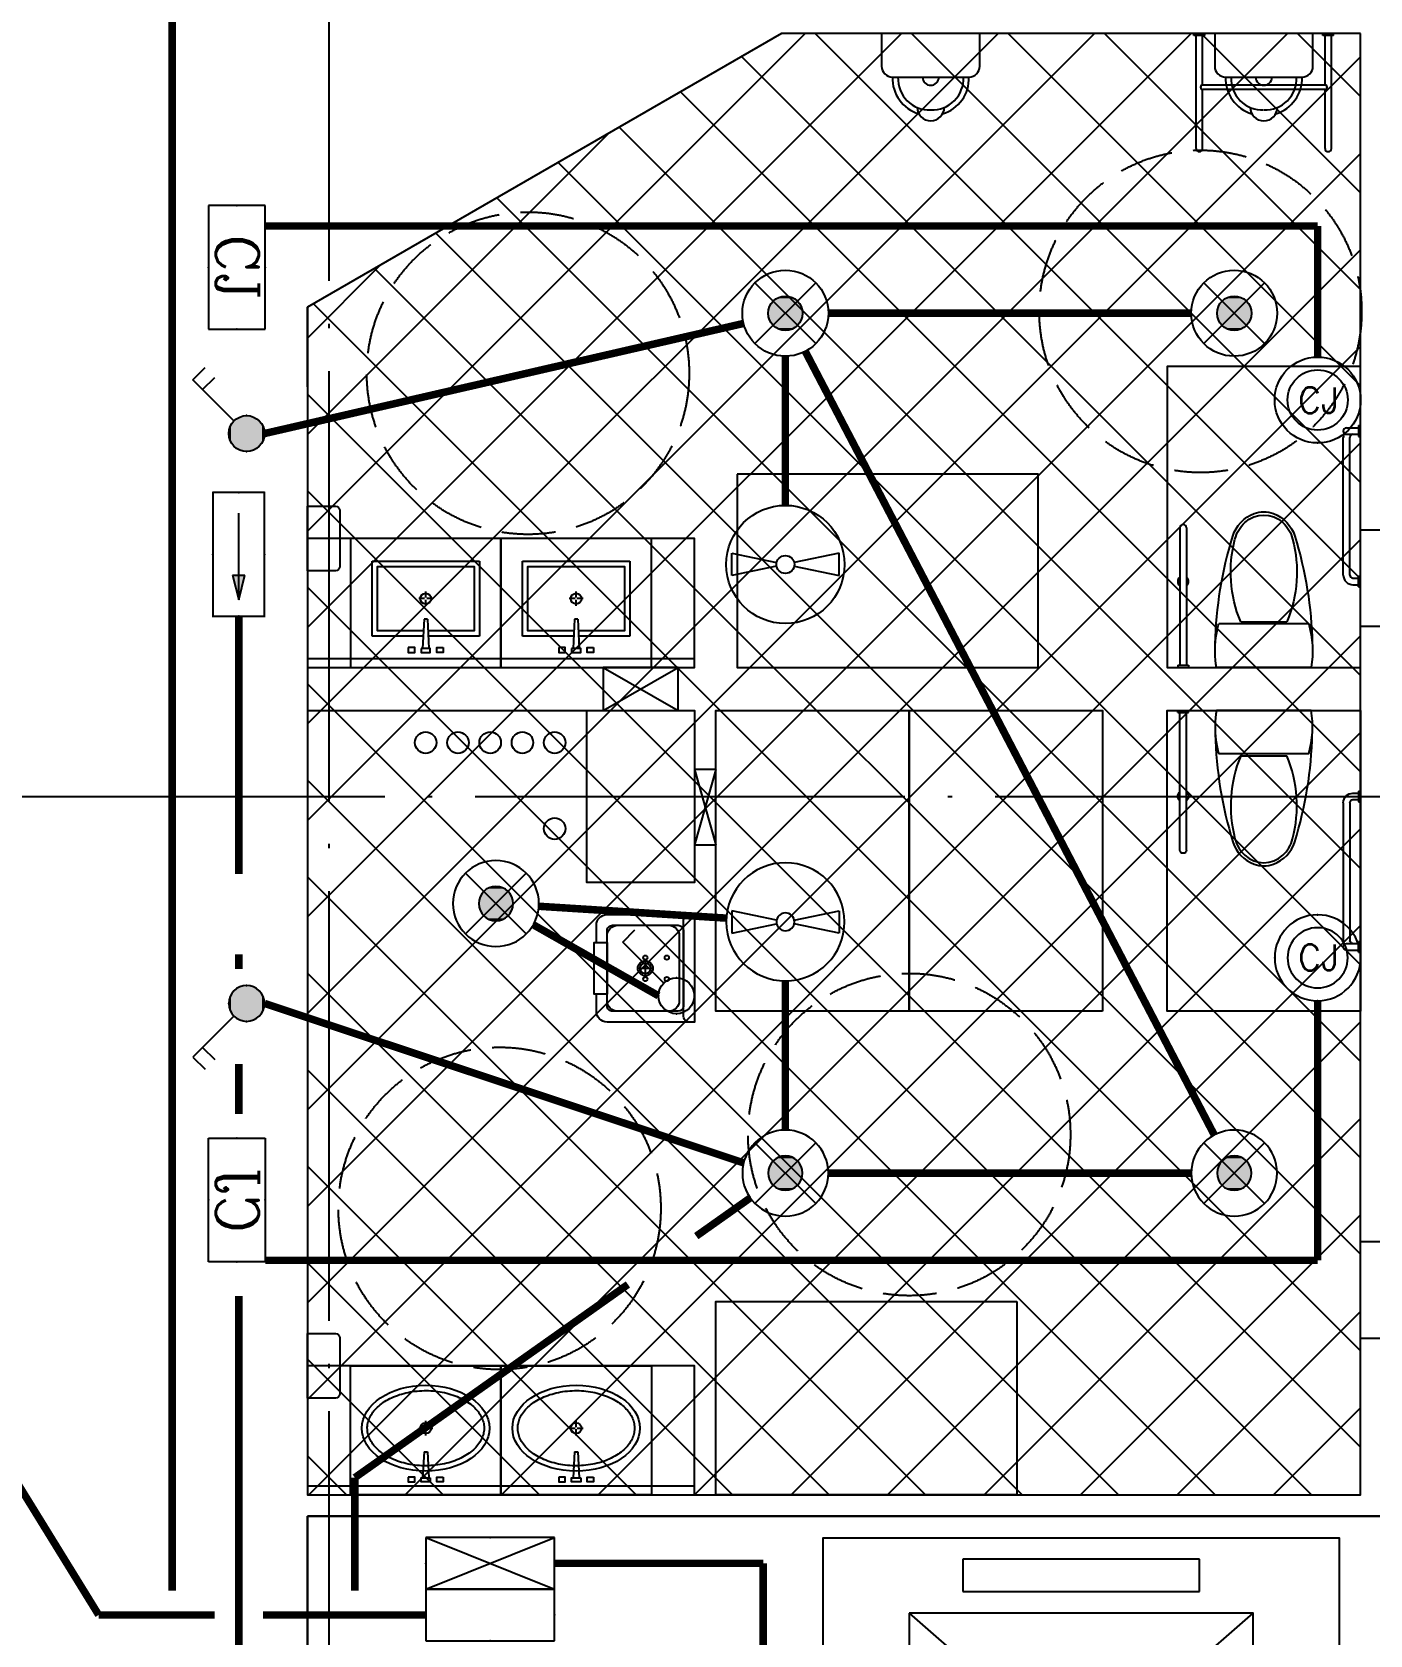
# Model space of a CAD drawing. Extents: x -288892 to 86489, y -207485 to 163917.
# Drawn here: x 47118 to 53344, y 72898 to 80357 of the extents above; entities that cross this region are included whole.
import ezdxf
from ezdxf.enums import TextEntityAlignment as Align

# ---------------------------------------------------------------- set-up
doc = ezdxf.new("R2010")
doc.units = 0
doc.header["$LTSCALE"] = 1000
doc.header["$MEASUREMENT"] = 0
for name, pattern in [('DASH', [0.35, 0.25, -0.1]), ('X-104 13#平面$0$DASH', [0.35, 0.25, -0.1]), ('X-104 13#平面$0$DOTE', [2.4200000000000004, 2, -0.2, 0.02, -0.2])]:
    doc.linetypes.add(name, pattern=pattern)
doc.layers.get('0').update_dxf_attribs({"linetype": 'CONTINUOUS'})
for name, color, linetype in [('EQUIP-动力', 3, 'CONTINUOUS'), ('EQUIP-照明', 3, 'CONTINUOUS'), ('EQUIP-箱柜', 3, 'CONTINUOUS'), ('TEL_TEXT', 3, 'CONTINUOUS'), ('WIRE-应急', 2, 'DASH'), ('WIRE-照明', 1, 'CONTINUOUS'), ('X-104 13#平面$0$A-E_电梯', 171, 'CONTINUOUS'), ('X-104 13#平面$0$A-I_卫-洁具', 241, 'CONTINUOUS'), ('X-104 13#平面$0$A-TECH_暖通', 6, 'CONTINUOUS'), ('X-104 13#平面$0$A_AXIS-轴线', 36, 'X-104 13#平面$0$DOTE'), ('X-104 13#平面$0$s-colu', 40, 'CONTINUOUS'), ('X-104 13#平面$0$VPIPE-中水', 122, 'X-104 13#平面$0$TG_Z'), ('X-104 13#平面$0$VPIPE-喷淋', 6, 'X-104 13#平面$0$TG_ZP'), ('X-104 13#平面$0$VPIPE-废水', 31, 'X-104 13#平面$0$TG_F'), ('X-104 13#平面$0$VPIPE-污水', 2, 'X-104 13#平面$0$TG_W'), ('X-104 13#平面$0$VPIPE-给水', 3, 'X-104 13#平面$0$TG_J'), ('X-104 13#平面$0$VPIPE-通气', 3, 'CONTINUOUS')]:
    doc.layers.add(name, color=color, linetype=linetype)
doc.layers.add('X-104 13#平面$0$000套内', color=226, linetype='CONTINUOUS', lineweight=30, plot=False)
doc.layers.add('X-104 13#平面$0$04-不打印_辅助线', color=165, linetype='CONTINUOUS', plot=False)
doc.styles.add('_TCH_LABEL', font='COMPLEX', dxfattribs={"bigfont": 'GBCBIG'})
doc.styles.add('_TEL_DIM', font='SIMPLEX', dxfattribs={"width": 0.8, "height": 3.5, "bigfont": 'HZTXT'})
doc.styles.add('COMPLEX', font='COMPLEX')
doc.styles.get("Standard").update_dxf_attribs({"font": 'gbenor.shx', "bigfont": 'gbcbig.shx'})
doc.styles.add('X-104 13#平面$0$TG_LINETYPE', font='STXIHEI.TTF', dxfattribs={"width": 0.8, "height": 3})
doc.linetypes.add('X-104 13#平面$0$TG_F', pattern='A,2,-0.3,["F",X-104 13#平面$0$TG_LINETYPE,S=0.1,R=0,X=-0.23,Y=-0.15],0', length=2.3)
doc.linetypes.add('X-104 13#平面$0$TG_J', pattern='A,2,-0.3,["J",X-104 13#平面$0$TG_LINETYPE,S=0.1,R=0,X=-0.23,Y=-0.15],0', length=2.3)
doc.linetypes.add('X-104 13#平面$0$TG_W', pattern='A,2,-0.3,["W",X-104 13#平面$0$TG_LINETYPE,S=0.1,R=0,X=-0.28,Y=-0.15],0', length=2.3)
doc.linetypes.add('X-104 13#平面$0$TG_Z', pattern='A,2,-0.3,["Z",X-104 13#平面$0$TG_LINETYPE,S=0.1,R=0,X=-0.23,Y=-0.15],0', length=2.3)
doc.linetypes.add('X-104 13#平面$0$TG_ZP', pattern='A,5,-0.6,["ZP",X-104 13#平面$0$TG_LINETYPE,S=0.1,R=0,X=-0.52,Y=-0.15],0', length=5.6)

# ---------------------------------------------------------------- blocks, each defined once
blk = doc.blocks.new('X-104 13#平面$0$jhat')
for p, q in [((-395, -250.0000000000582), (-395, 249.9999999999418)), ((-395, 249.9999999999418), (-44.99999999994179, 249.9999999999418)), ((-44.99999999994179, 249.9999999999418), (-44.99999999994179, 11.73657725605881)), ((-219.9999999999418, 32.25599999987753), (-219.9999999999418, 5.03999999986263)), ((-124.8214514199644, 8.000000000058208), (11.68149024352897, 14.3899337601033)), ((-124.8214514199644, 7.999999999941792), (-124.8214514199644, -8.000000000058208)), ((11.68149024352897, 14.3899337601033), (11.68149024352897, -14.3899337601033)), ((-225.0399999999208, -1.164153218269348e-10), (-253.7679999999236, -1.164153218269348e-10)), ((-219.9999999999418, -5.040000000095461), (-219.9999999999418, -32.76000000012573)), ((-186.7359999999171, -1.164153218269348e-10), (-214.9599999999045, -1.164153218269348e-10)), ((-124.8214514199644, -8.000000000058208), (11.68149024352897, -14.3899337601033)), ((-44.99999999994179, -12.38077738613356), (-44.99999999994179, -250.0000000000582)), ((-44.99999999994179, -250.0000000000582), (-395, -250.0000000000582))]:
    blk.add_line(p, q)
at = {"color": 8}
blk.add_lwpolyline([(-69.99999999994179, -11.06304409715813), (-69.99999999994179, -225.0000000000582), (-370, -225.0000000000582), (-370, 224.9999999999418), (-69.99999999994179, 224.9999999999418), (-69.99999999994179, 10.56628493819153)], dxfattribs=at)
for points in [[(7.191454842337407, 81.35012003820157), (30, 81.35012003820157), (30, 51.35012003820157), (7.191454842337407, 51.35012003820157)], [(11.68149024352897, -21.35012003820157), (30, -21.35012003820157), (30, 21.35012003820157), (11.68149024352897, 21.35012003820157)], [(7.191454842337407, -81.35012003820157), (30, -81.35012003820157), (30, -51.35012003820157), (7.191454842337407, -51.35012003820157)]]:
    blk.add_lwpolyline(points, close=True)
at = {"ltscale": 1000, "const_width": 0.8399999999999999}
blk.add_lwpolyline([(-219.5799999999581, 0.1399999998975545, 0.9999999999999999), (-220.4199999999255, 0.1399999998975545, 0.9999999999999999)], format="xyb", close=True, dxfattribs=at)
blk.add_circle((-219.9999999999418, -1.164153218269348e-10), 25.2)
at = {"layer": 'X-104 13#平面$0$04-不打印_辅助线'}
blk.add_lwpolyline([(100.0000000001164, -350), (100.0000000000582, 350), (-499.9999999999418, 350), (-499.9999999998836, -350)], close=True, dxfattribs=at)
blk = doc.blocks.new('X-104 13#平面$0$2400x2100')
for p, q in [((650.0000000000728, 1849.999999999975), (650.0000000000728, 1700.000000000004)), ((1750.000000000007, 1849.999999999975), (650.0000000000728, 1849.999999999975)), ((1750.000000000007, 1700.000000000004), (1750.000000000007, 1849.999999999975)), ((650.0000000000728, 1700.000000000004), (1750.000000000007, 1700.000000000004)), ((400.0000000000364, 200.0000000000036), (2000.000000000036, 1600.000000000004)), ((400.0000000000364, 1600.000000000004), (2000.000000000036, 200.0000000000036))]:
    blk.add_line(p, q)
at = {"color": 0}
for p, q in [((600.0000000000364, 57.61848104284218), (600.0000000000364, 34.00902772785957)), ((1160.000000000618, 57.61848104284036), (600.0000000000364, 57.61848104284218)), ((1160.000000000618, 34.00902772785776), (600.0000000000364, 34.00902772785957)), ((1160.000000000618, 57.61848104284036), (1160.000000000618, 34.00902772785776)), ((1800.000000000036, 57.61848104284218), (1239.999999999454, 57.61848104284036)), ((1239.999999999454, 57.61848104284036), (1239.999999999454, 34.00902772785776)), ((1800.000000000036, 34.00902772785957), (1239.999999999454, 34.00902772785776)), ((1800.000000000036, 57.61848104284218), (1800.000000000036, 34.00902772785957))]:
    blk.add_line(p, q, dxfattribs=at)
blk.add_lwpolyline([(400.0000000000364, 1600.000000000004), (400.0000000000364, 200.0000000000036), (2000.000000000036, 200.0000000000036), (2000.000000000036, 1600.000000000004), (400.0000000000364, 1600.000000000004)], close=True)
at = {"layer": 'X-104 13#平面$0$04-不打印_辅助线'}
blk.add_lwpolyline([(3.637978807091713e-11, 7.275957614183426e-12), (3.637978807091713e-11, 1950.000000000007), (2400.000000000036, 1950.000000000007), (2400.000000000036, 7.275957614183426e-12), (3.637978807091713e-11, 0)], close=True, dxfattribs=at)
blk = doc.blocks.new('X-104 13#平面$0$轴网')
at = {"layer": 'X-104 13#平面$0$A_AXIS-轴线', "linetype": 'X-104 13#平面$0$DOTE'}
blk.add_line((48500, -7400.98603368341), (48500, 24620.25062679139), dxfattribs=at)
blk = doc.blocks.new('X-104 13#平面$0$meae')
for p, q in [((-215.039999999979, 0), (-243.7679999999818, 0)), ((-210, 5.039999999979045), (-210, 32.76000000000931)), ((-176.7359999999753, 0), (-204.9599999999627, 0)), ((-99.54815868195146, 8), (21.68149024352897, 14.3899337600451)), ((-99.54815868195146, -7.999999999941792), (-99.54815868195146, 8)), ((21.68149024352897, -14.3899337601033), (21.68149024352897, 14.3899337600451)), ((-210, -32.25599999999395), (-210, -5.039999999979045)), ((-99.54815868195146, -8.000000000058208), (21.68149024352897, -14.3899337601033))]:
    blk.add_line(p, q)
for points in [[(17.19145484233741, 81.35012003820157), (40, 81.35012003820157), (39.99999999994179, 51.35012003820157), (17.1914548422792, 51.35012003820157)], [(21.68149024352897, 21.35012003820157), (40, 21.35012003820157), (40, -21.35012003820157), (21.68149024352897, -21.35012003820157)], [(17.19145484233741, -81.35012003820157), (40, -81.35012003820157), (39.99999999994179, -51.35012003820157), (17.1914548422792, -51.35012003820157)]]:
    blk.add_lwpolyline(points, close=True)
at = {"const_width": 0.8399999999999999}
blk.add_lwpolyline([(-209.5800000000163, -0.1400000000139698, -0.9999999999999999), (-210.4199999999837, -0.1400000000139698, -0.9999999999999999)], format="xyb", close=True, dxfattribs=at)
blk.add_circle((-210, 0), 25.2)
blk.add_ellipse((-210, 0), major_axis=(0, -296.8388870928175), ratio=0.6737661697857759)
at = {"color": 8}
blk.add_open_spline([(-210, -271.838887092832), (-201.6286662275088, -271.838887092832), (-193.2556980797672, -270.8834744876949), (-176.5567826171755, -267.0318226981908), (-168.2292954665609, -264.1331208487391), (-151.7464247078751, -256.3412992825033), (-143.592075161112, -251.4461166422116), (-127.6688291439204, -239.6628589069005), (-119.9016611408442, -232.7743547918508), (-105.0053654383519, -217.100718463771), (-97.87740360945463, -208.3160983382841), (-84.50442564953119, -189.0367220979533), (-78.25994529254967, -178.5426552897552), (-66.86596525227651, -156.1005802754662), (-61.71665413689334, -144.1531549534993), (-52.68240508378949, -119.1104159536771), (-48.79751711455174, -106.0155586157343), (-42.41598126577446, -79.01830609660828), (-39.91934085072717, -65.11628590768669), (-36.39207964838715, -36.86706837144447), (-35.3614577781409, -22.5202054088586), (-34.79793056182098, 6.244822261855006), (-35.26502483320655, 20.66266644134885), (-37.68259151588427, 49.19399507466005), (-39.63306519814068, 63.30715293157846), (-44.95700291811954, 90.86129060061648), (-48.33046480413759, 104.3019146881416), (-56.39392556494568, 130.1611448710319), (-61.0838973345235, 142.5793309712317), (-71.62818411248736, 166.0733063118532), (-77.48238030000357, 177.1485642623738), (-90.15903716551838, 197.6798496269621), (-96.98112566315103, 207.1352148510632), (-111.3602107425686, 224.2113378457143), (-118.9163064261083, 231.8314545630128), (-134.510733252624, 245.1036245926516), (-142.547481424408, 250.7556368449004), (-158.868371842138, 260.0530890176306), (-167.1509793659789, 263.6999722997425), (-183.7976203592261, 269.0257272459567), (-192.162095878215, 270.7072330619558), (-208.8995512870024, 272.153067119536), (-217.2755150526064, 271.9185741905239), (-234.0031495776493, 269.526916392555), (-242.3573442720808, 267.3679324407713), (-258.9526960913208, 261.0731867576833), (-267.1936322519905, 256.9349128940958), (-283.3781850557425, 246.65468100406), (-291.3201072766096, 240.5117016318836), (-306.6623222918133, 226.2813428560039), (-314.0611830068519, 218.1942343084957), (-328.0653621423407, 200.2301868745126), (-334.6699371464783, 190.353927289194), (-346.859358667396, 169.044026111078), (-352.4439172392595, 157.6110181525), (-362.4072642970132, 133.476927122334), (-366.7859668953461, 120.7763437553076), (-374.1964356524404, 94.43610308453208), (-377.2281845823745, 80.79684587812517), (-381.8495765395346, 52.93462008907227), (-383.4392193020904, 38.71199739631265), (-385.1273327118251, 10.0537408667733), (-385.225804392132, -4.381569712015335), (-383.9285565786413, -33.08909023553133), (-382.5328362500295, -47.36097819061251), (-378.2902226594742, -75.36972922243876), (-375.4433290168527, -89.10625087702647), (-368.3874579074909, -115.6863969620317), (-364.1784936326439, -128.529630749661), (-354.5335200406262, -152.9902308470919), (-349.097582319926, -164.6071133053629), (-337.1786070214584, -186.3198765731067), (-330.6958189697471, -196.415140855941), (-316.9037533847149, -214.843760280055), (-309.5951420506462, -223.1764269854757), (-294.4000191528467, -237.9131964488188), (-286.5148495539906, -244.3169298697612), (-270.41386736813, -255.1213227973203), (-262.1997869724291, -259.5227866767091), (-245.6385630253353, -266.3373192788567), (-237.2919559226721, -268.7527736420161), (-222.6272707111784, -271.2949484957498), (-216.3134306632564, -271.838887092832), (-210, -271.838887092832)], degree=3, knots=[0, 0, 0, 0, 0.1541728099079682, 0.1541728099079682, 0.3083456198159364, 0.3083456198159364, 0.4625184297239047, 0.4625184297239047, 0.6166912396318729, 0.6166912396318729, 0.7708640495398411, 0.7708640495398411, 0.9250368594478093, 0.9250368594478093, 1.079209669355778, 1.079209669355778, 1.233382479263746, 1.233382479263746, 1.387555289171714, 1.387555289171714, 1.541728099079682, 1.541728099079682, 1.69590090898765, 1.69590090898765, 1.850073718895619, 1.850073718895619, 2.004246528803587, 2.004246528803587, 2.158419338711555, 2.158419338711555, 2.312592148619523, 2.312592148619523, 2.466764958527492, 2.466764958527492, 2.62093776843546, 2.62093776843546, 2.775110578343428, 2.775110578343428, 2.929283388251396, 2.929283388251396, 3.083456198159364, 3.083456198159364, 3.237629008067333, 3.237629008067333, 3.391801817975301, 3.391801817975301, 3.545974627883269, 3.545974627883269, 3.700147437791237, 3.700147437791237, 3.854320247699206, 3.854320247699206, 4.008493057607174, 4.008493057607174, 4.162665867515142, 4.162665867515142, 4.31683867742311, 4.31683867742311, 4.471011487331078, 4.471011487331078, 4.625184297239047, 4.625184297239047, 4.779357107147015, 4.779357107147015, 4.933529917054983, 4.933529917054983, 5.087702726962951, 5.087702726962951, 5.24187553687092, 5.24187553687092, 5.396048346778888, 5.396048346778888, 5.550221156686856, 5.550221156686856, 5.704393966594824, 5.704393966594824, 5.858566776502792, 5.858566776502792, 6.012739586410761, 6.012739586410761, 6.166912396318729, 6.166912396318729, 6.283185307179586, 6.283185307179586, 6.283185307179586, 6.283185307179586], dxfattribs=at)
at = {"layer": 'X-104 13#平面$0$04-不打印_辅助线'}
blk.add_lwpolyline([(-499.9999999998836, -349.9999999999418), (-499.9999999998836, 350.0000000000582), (100.0000000001164, 350.0000000000582), (100.0000000001164, -349.9999999999418)], close=True, dxfattribs=at)
blk = doc.blocks.new('X-104 13#平面$0$hgfd')
at = {"color": 8}
for p, q in [((-38.49999971458601, 228.000000048185), (38.50000028541399, 227.9999999518077)), ((3.335953806526959e-07, 266.5000000000036), (2.372253220528364e-07, 189.5000000000036))]:
    blk.add_line(p, q, dxfattribs=at)
for points in [[(250, -3.504792402964085e-07), (-249.9999999999927, 3.504792402964085e-07), (-249.9999994917889, 406.0000003504792, -0.4142135623732199), (-199.9999994292011, 456.0000002878987), (-119.9999994292084, 456.0000001877597), (-119.9999994166865, 466.000000187767), (120.0000005833208, 465.9999998122548), (120.0000005708062, 455.9999998122548), (200.000000570777, 455.9999997121158, -0.414213562372991), (250.0000005081893, 405.9999996495353)], [(175.000000062566, 49.99999974339516), (-174.9999999374049, 50.00000025659756, -0.4142135623730927), (-199.9999999061183, 75.00000028789145), (-199.9999995230974, 381.0000002878987, -0.414213562373095), (-174.9999994917962, 406.0000002565976), (175.0000005082111, 405.9999997434024, -0.4142135623731322), (200.0000004769245, 380.9999997121085), (200.0000000938744, 74.99999971210127, -0.4142135623730573)], [(250, -3.504792402964085e-07), (-249.9999999999927, 3.504792402964085e-07), (-249.9999999686988, 25.00000035048652, -0.4142135623730971), (-224.9999999373977, 50.00000031918535), (225.0000000625878, 49.99999968082193, -0.4142135623730932), (250.0000000313012, 24.99999964952804)]]:
    blk.add_lwpolyline(points, format="xyb", close=True)
blk.add_lwpolyline([(120.0000005708062, 455.9999998122548), (200.000000570777, 455.9999997121158, -0.414213562373095), (250.0000005081893, 405.9999996495353), (250, -3.504792402964085e-07), (-249.9999999999927, 3.504792402964085e-07), (-249.9999994917889, 406.0000003504792, -0.4142135623730929), (-199.9999994292011, 456.0000002878987), (-119.9999994292084, 456.0000001877597)], format="xyb")
blk.add_lwpolyline([(120.0000005082184, 405.9999998122476), (-119.9999994917889, 406.0000001877524), (-119.9999994166865, 466.000000187767), (120.0000005833208, 465.9999998122548)], close=True)
blk.add_lwpolyline([(150.0000000876389, 69.99999977469633), (-149.9999999123756, 70.00000022531094, -0.4142135623730976), (-199.9999998497879, 120.0000002878915), (-199.9999995543913, 356.0000002878842, -0.414213562373095), (-149.9999994918035, 406.0000002253037), (150.0000005081965, 405.9999997746963, -0.414213562373095), (200.0000004456087, 355.9999997121085), (200.0000001502194, 119.9999997121231, -0.4142135623731096)], format="xyb", close=True, dxfattribs=at)
for centre, radius in [((-49.99999971457146, 228.0000000625914), 10), ((2.854139893315732e-07, 228.0000000000036), 35), ((50.00000028542127, 227.9999999374159), 10), ((-49.99999983975431, 128.0000000625841), 10), ((50.00000016025297, 127.9999999374159), 10)]:
    blk.add_circle(centre, radius)
blk.add_circle((2.854139893315732e-07, 228.0000000000036), 25, dxfattribs=at)
blk = doc.blocks.new('X-104 13#平面$0$A$C01FB6D00')
at = {"layer": 'X-104 13#平面$0$VPIPE-中水', "linetype": 'Continuous'}
blk.add_circle((600.0000000065556, 599.9999999996217), 50, dxfattribs=at)
at = {"layer": 'X-104 13#平面$0$VPIPE-喷淋', "linetype": 'Continuous'}
blk.add_circle((1050.000000006556, 199.9999999996217), 50, dxfattribs=at)
at = {"layer": 'X-104 13#平面$0$VPIPE-废水', "linetype": 'Continuous'}
blk.add_circle((750.0000000065556, 599.9999999996217), 50, dxfattribs=at)
at = {"layer": 'X-104 13#平面$0$VPIPE-污水', "linetype": 'Continuous'}
blk.add_circle((1050.000000006556, 599.9999999996217), 50, dxfattribs=at)
at = {"layer": 'X-104 13#平面$0$VPIPE-给水', "linetype": 'Continuous'}
blk.add_circle((450.0000000065556, 599.9999999996217), 50, dxfattribs=at)
at = {"layer": 'X-104 13#平面$0$VPIPE-通气', "linetype": 'Continuous'}
blk.add_circle((900.0000000065556, 599.9999999996217), 50, dxfattribs=at)
blk = doc.blocks.new('*U905')
blk.add_lwpolyline([(200.000000000211, 0), (200.000000000211, 350.0000000002182), (0, 350.0000000002182), (0, 0), (200.000000000211, 0), (0, 350.0000000002182), (0, 0), (200.000000000211, 350.0000000002182)])
blk = doc.blocks.new('*U906')
blk.add_lwpolyline([(100.000000000211, 0), (100.000000000211, 350.0000000002181), (0, 350.0000000002181), (0, 0), (100.000000000211, 0), (0, 350.0000000002181), (0, 0), (100.000000000211, 350.0000000002181)])
blk = doc.blocks.new('X-104 13#平面$0$hgfasg')
at = {"layer": 'X-104 13#平面$0$04-不打印_辅助线'}
blk.add_lwpolyline([(-450, 1400), (450, 1400), (450, 0), (-450, 0)], close=True, dxfattribs=at)
blk = doc.blocks.new('X-104 13#平面$0$A-toilet-F2$0$A-toilet-F3$0$$plan$00000388')
for p, q in [((-202.5, -209.53125), (-202.5, 209.53125)), ((0, -220.78125), (0, 220.78125)), ((-211.7636100000016, 107.6506163835302), (-211.7636100000016, -107.6506388835276))]:
    blk.add_line(p, q)
blk.add_lwpolyline([(-202.4999999999999, -209.5312499999999), (-151.5815775000015, -220.9312574999972), (-102.2263650000007, -226.3893074999992), (-50.17650749999908, -226.3893074999992), (8.526512829121202e-14, -220.7812499999999)])
for centre, radius, start, end in [((-70.50223739520334, -1596.893304158019), 1822.905267548176, 91.22236801686525, 107.2477400730136), ((-76.17188249999913, -236.25), 463.3354349999999, 80.5376779999934, 97.73994600000086), ((-443.4417002224786, -448.2021481943076), 602.2018211347165, 67.37374387746667, 104.7785650587778), ((-76.17188249999913, -236.25), 463.3354349999999, 97.73994600000086, 105.8219819999994), ((-562.4982811024126, -12.18639293920603), 163.5812782416205, 107.2477400730136, 159.5476091936029), ((-580.3665348804823, -1.124999869261956e-05), 128.7061108459815, 136.8542646013629, 223.1457353986371), ((-555.5449209055997, -23.26485846064998), 162.7261878014058, 104.7785650587778, 136.8542646013629), ((-595.175017904075, 0), 128.7061108459815, 159.5476091936029, 200.4523908063857), ((-562.4982811024126, 12.18639293920603), 163.5812782416205, 200.4523908063857, 252.7522599269864), ((-555.5449209055997, 23.26483596065259), 162.7261878014058, 223.1457353986371, 255.2214349412222), ((-70.50223739520334, 1596.893304158019), 1822.905267548176, 252.7522599269864, 268.7776319831348), ((-443.4417002224786, 448.2021256943101), 602.2018211347165, 255.2214349412222, 292.6262561225334)]:
    blk.add_arc(centre, radius, start, end)
blk = doc.blocks.new('X-104 13#平面$0$33')
at = {"layer": 'X-104 13#平面$0$04-不打印_辅助线'}
blk.add_lwpolyline([(-450, 1399.999999999709), (450, 1399.999999999651), (450, -3.492459654808044e-10), (-450, -2.91038304567337e-10)], close=True, dxfattribs=at)
at = {"rotation": 270}
blk.add_blockref('X-104 13#平面$0$A-toilet-F2$0$A-toilet-F3$0$$plan$00000388', (0, 0), dxfattribs=at)
blk = doc.blocks.new('X-104 13#平面$0$残疾人扶手1')
for p, q in [((-700, -9.99999475479126), (-700.0000001192093, 5.424022674560547e-06)), ((-1.788139343261719e-07, -10), (0, 0)), ((-750.0000001192093, -9.999994456768036), (-750, -1.549720764160156e-06)), ((-750.0000001192093, -9.999994456768036), (-700, -9.99999475479126)), ((-740, -65.00071978569031), (-740.0000000596046, -9.99999463558197)), ((-710.0000001192093, -65.00164842605591), (-710.0000000596046, -9.999994695186615)), ((-54.99999988079071, -50.00000697374344), (-695.0000002384186, -49.99999493360519)), ((-50, -9.999999940395355), (-50, -1.192092895507812e-07)), ((-1.788139343261719e-07, -10), (-50, -9.999999940395355)), ((-40.00000005960464, -35.00000029802322), (-40, -10.00000005960464)), ((-10.00000005960464, -35.00000041723251), (-10, -10.00000005960464)), ((-54.99999988079071, -80.00000703334808), (-695.0000002384186, -79.9999949336052))]:
    blk.add_line(p, q)
for centre, radius, start, end in [((-725, -64.9999949336052), 14.99999998312334, 180, 0), ((-695, -34.99999493360519), 15, 180, 270), ((-55, -35.00000023841858), 15, 270, 0), ((-55, -35.00000023841858), 45.00000000000363, 270, 0), ((-695, -34.99999493360519), 45.00000000000363, 244.4712198360607, 270)]:
    blk.add_arc(centre, radius, start, end)
blk = doc.blocks.new('X-104 13#平面$0$残疾人扶手2')
for p, q in [((-10.00000113248825, -49.99999988079071), (-10.00000011920929, 3.576278686523438e-07)), ((-10.00000011920929, 3.576278686523438e-07), (-5.960464477539062e-08, 0)), ((-650.0016621351242, -9.999985933303833), (-10.00000029802322, -9.999999582767487)), ((-650.0007342100143, -39.99998587369919), (-10.00000101327896, -39.99999994039536)), ((-10.00000113248825, -49.99999988079071), (-8.046627044677734e-06, -49.99999994039536))]:
    blk.add_line(p, q)
for centre, radius, start, end in [((-400.0000005364418, -24.99999982118607, -9.52677845565972e-09), 25, 36.86992769834287, 143.1300702524336), ((-650.0000090003014, -24.99998587369919), 14.99999998312334, 90, 270), ((-400.0000005364418, -24.99999982118607, -9.52677845565972e-09), 25, 216.8698662268071, 323.1301310407838)]:
    blk.add_arc(centre, radius, start, end)
blk = doc.blocks.new('X-104 13#平面$0$A-toilet-F2$0$A-toilet-F3$0$xb')
for p, q in [((-228.5999999991618, 152.3999999994412), (-228.6000000010245, 9.313225746154785e-10)), ((177.7999999998137, 203.2000000000698), (-177.7999999993481, 203.1999999994878)), ((228.6000000010245, -9.313225746154785e-10), (228.6000000005588, 152.3999999997905)), ((-228.6000000010245, 9.313225746154785e-10), (228.6000000010245, -9.313225746154785e-10))]:
    blk.add_line(p, q)
for centre, radius, start, end in [((-6.349999998696148, 209.549999998766), 171.56755229355, 106.6068803142738, 182.1210963969083), ((9.313225746154785e-10, 342.8999999993248), 63.50000000000001, 1.07073087239469, 178.9292691276053), ((6.350000001490116, 209.549999998766), 171.56755229355, 357.8789036030917, 73.39311968572625), ((-6.349999998696148, 209.549999998766), 146.16755229355, 87.87890362284142, 182.1210963969083), ((6.350000001490116, 209.549999998766), 146.16755229355, 357.8789036030917, 92.12109637715858), ((1.396983861923218e-09, 203.1999999987893), 38.1, 0, 180), ((-177.7999999993481, 152.3999999992084), 50.8, 90, 180), ((177.8000000002794, 152.3999999997905), 50.8, 0, 90)]:
    blk.add_arc(centre, radius, start, end)
blk = doc.blocks.new('X-104 13#平面$0$104-8910 核心筒$0$fraehtj')
for p, q in [((-535.0016601383686, 315.0000140368938), (-9.999998301267624, 315.0000003874302)), ((-9.99999913573265, 275.000000089407), (-9.99999812245369, 325.0000003278255)), ((-9.99999812245369, 325.0000003278255), (1.937150955200195e-06, 324.9999999701977)), ((-535.0007322132587, 285.0000140964985), (-260.0000060498787, 285.0000067282235)), ((-260.0000060498714, -284.9999931128441), (-260.0000060498714, 285.0000067282235)), ((-240.0000060498714, -284.9999936328259), (-240.0000060498642, 285.0000061923529)), ((-240.0000060498642, 285.0000061923492), (-9.999999016523361, 285.0000000298023)), ((-9.99999913573265, 275.000000089407), (-6.049871444702148e-06, 275.0000000298023)), ((-535.0016601383686, -284.9999859631062), (-260.0000060498787, -284.9999931128441)), ((-240.0000060498642, -284.9999936328222), (-9.999998301267624, -284.9999996125698)), ((-9.99999913573265, -324.999999910593), (-9.99999812245369, -274.9999996721745)), ((-9.99999812245369, -274.9999996721745), (1.937150955200195e-06, -275.0000000298023)), ((-535.0007322132587, -314.9999859035015), (-9.999999016523361, -314.9999999701977)), ((-9.99999913573265, -324.999999910593), (-6.049871444702148e-06, -324.9999999701977))]:
    blk.add_line(p, q)
for centre, radius, start, end in [((-535.0000070035458, 300.0000140964985), 14.99999998312334, 90, 270), ((-250.0000060498714, 285.0000067282235), 10.00000000000729, 359.9999969296666, 180), ((-535.0000070035458, -299.9999859035015), 14.99999998312334, 90, 270), ((-250.0000060498714, -284.9999931128405), 10.00000000000729, 180, 3.070333449532706e-06)]:
    blk.add_arc(centre, radius, start, end)
blk = doc.blocks.new('X-104 13#平面')
at = {"layer": 'X-104 13#平面$0$04-不打印_辅助线'}
h = blk.add_hatch(dxfattribs=at)
h.set_pattern_fill('ANSI37', color=256, scale=200)
h.set_pattern_definition([(45, (0, 0), (-224.5064030267288, 224.5064030267288), []), (135, (0, 0), (-224.5064030267288, -224.5064030267288), [])])
h.paths.add_polyline_path([(53300.00000000073, 80349.99999999996), (50605.51287257519, 80349.99999999996), (48400.00000000633, 79076.64654932242), (48400.00000000681, 73549.99999999949), (53300.00000000646, 73549.99999999997)])
at = {"color": 1}
for p, q in [((48400.00000000656, 77399.99999999977), (50200.00000000664, 77399.99999999977)), ((48400.00000000656, 77199.99999999977), (50200.00000000664, 77199.99999999977))]:
    blk.add_line(p, q, dxfattribs=at)
blk.add_lwpolyline([(48400.00000000652, 78705.14176293614), (48400.00000000652, 79076.59228368202)], dxfattribs=at)
for points in [[(49700.00000000668, 77199.99999999914), (50200.00000000647, 77199.99999999914), (50200.00000000647, 76399.99999999914), (49700.00000000668, 76399.99999999914)], [(49700.00000000668, 77199.99999999914), (50200.0000000067, 77199.99999999914), (50200.0000000067, 76399.99999999926), (49700.00000000668, 76399.99999999926)]]:
    blk.add_lwpolyline(points, close=True)
at = {"layer": 'X-104 13#平面$0$000套内'}
blk.add_lwpolyline([(4100.000000000022, 77750.00000000006), (4100.000000000024, 68699.99999999999), (-750.0000000000621, 68699.99999999999), (-750.0000000000618, 59850), (21949.99999999995, 59850), (21949.99999999994, 61450), (58249.99999999994, 61450), (58249.99999999994, 71299.99999999971), (48400.00000000652, 71299.99999999971), (48400.00000000652, 73449.99999999971), (53400.00000000652, 73449.99999999971), (53400.00000000652, 80499.99999999971), (58249.99999999994, 80499.99999999971), (58249.99999999994, 81290.05161517872), (53288.97308394587, 85452.64044071968), (37949.99999999994, 76613.31606116104), (37949.99999999994, 72450), (12454.85512413029, 72449.99999999993), (4447.428597971128, 77750.00000000006)], close=True, dxfattribs=at)
at = {"layer": 'X-104 13#平面$0$04-不打印_辅助线'}
blk.add_lwpolyline([(53300.00000000073, 80349.99999999996), (50605.51287257519, 80349.99999999996), (48400.00000000633, 79076.64654932242), (48400.00000000681, 73549.99999999949), (53300.00000000646, 73549.99999999997)], close=True, dxfattribs=at)
at = {"layer": 'X-104 13#平面$0$A-I_卫-洁具', "ltscale": 0.1}
for p, q in [((49300.00000000654, 77399.99999999965), (49300.00000000654, 77999.99999999985)), ((49300.00000000648, 74149.99999999972), (49300.00000000648, 73549.99999999972))]:
    blk.add_line(p, q, dxfattribs=at)
for points in [[(48400.0000000065, 77849.99999999983), (48400.0000000065, 78149.99999999983), (48530.0000000065, 78149.99999999983, -0.414213562373095), (48550.0000000065, 78129.99999999983), (48550.0000000065, 77869.99999999983, -0.414213562373095), (48530.0000000065, 77849.99999999983)], [(48400.00000000639, 73999.99999999967), (48400.00000000639, 74299.99999999967), (48530.00000000639, 74299.99999999967, -0.414213562373095), (48550.00000000639, 74279.99999999967), (48550.00000000639, 74019.99999999967, -0.414213562373095), (48530.00000000639, 73999.99999999967)]]:
    blk.add_lwpolyline(points, format="xyb", close=True, dxfattribs=at)
for points in [[(48400.0000000065, 77399.99999999983), (50200.00000000642, 77399.99999999978), (50200.00000000659, 77999.9999999999), (48400.0000000065, 77999.99999999983)], [(48400.0000000065, 77399.99999999983), (50200.00000000673, 77399.99999999948), (50200.00000000673, 77439.99999999948), (48400.0000000065, 77439.99999999983)], [(48400.00000000639, 73549.99999999967), (50200.0000000064, 73549.99999999967), (50200.00000000658, 74149.99999999978), (48400.00000000639, 74149.99999999967)], [(48400.00000000681, 73549.99999999949), (50200.00000000704, 73549.99999999914), (50200.00000000704, 73589.99999999914), (48400.00000000681, 73589.99999999949)]]:
    blk.add_lwpolyline(points, close=True, dxfattribs=at)
blk.add_lwpolyline([(53200.00000000666, 73349.9999999997), (53200.00000000666, 71399.99999999926)], dxfattribs=at)
at = {"layer": 'X-104 13#平面$0$A-I_卫-洁具', "linetype": 'X-104 13#平面$0$DASH'}
for centre in [(52555.29970954446, 79056.7962860965), (49425.85479222838, 78769.07913205255), (51200.00000000597, 75226.5709121621), (49293.84215124691, 74882.68895853072)]:
    blk.add_circle(centre, 750, dxfattribs=at)
at = {"layer": 'X-104 13#平面$0$A_AXIS-轴线', "linetype": 'X-104 13#平面$0$DOTE'}
blk.add_line((39500, 76800.00000000007), (60408.42140219617, 76800.00000000009), dxfattribs=at)
at = {"layer": 'X-104 13#平面$0$s-colu'}
for points in [[(53300.00000000061, 77590.00000133569), (53300.00000000061, 78040.00000133569), (53500.00000000061, 78040.00000133569), (53500.00000000061, 77590.00000133569)], [(53300.22325668504, 74278.00713368616), (53300.22325668504, 74728.00713368616), (53500.22325668504, 74728.00713368616), (53500.22325668504, 74278.00713368616)]]:
    blk.add_lwpolyline(points, close=True, dxfattribs=at)
for name, p in [('X-104 13#平面$0$轴网', (0, 62400)), ('X-104 13#平面$0$A$C01FB6D00', (48500, 76450.00000000007))]:
    blk.add_blockref(name, p)
at = {"layer": 'X-104 13#平面$0$A-E_电梯'}
blk.add_blockref('X-104 13#平面$0$2400x2100', (50800.00000000647, 71399.9999999997), dxfattribs=at)
at = {"layer": 'X-104 13#平面$0$A-I_卫-洁具', "ltscale": 0.1}
for name, p, rotation in [('X-104 13#平面$0$A-toilet-F2$0$A-toilet-F3$0$xb', (51300.00000000658, 80349.99999999974), 180), ('X-104 13#平面$0$104-8910 核心筒$0$fraehtj', (52850.00000000652, 80349.99999999975), 90), ('X-104 13#平面$0$A-toilet-F2$0$A-toilet-F3$0$xb', (52850.00000000652, 80349.99999999975), 180), ('X-104 13#平面$0$残疾人扶手1', (53300.00000012367, 77774.999999872), 270), ('X-104 13#平面$0$残疾人扶手2', (52499.49999997961, 77399.99999993196), 270), ('X-104 13#平面$0$jhat', (48950.00000000654, 77499.99999999997), 270), ('X-104 13#平面$0$jhat', (49650.00000000654, 77500.00000000003), 270), ('X-104 13#平面$0$hgfasg', (50750.00000000653, 77199.99999999968), 180), ('X-104 13#平面$0$hgfasg', (51650.00000000653, 77199.99999999968), 180), ('X-104 13#平面$0$33', (52850.00000000652, 77199.99999999939), 180), ('X-104 13#平面$0$hgfd', (50199.99999962845, 76000), 89.9999999936968), ('X-104 13#平面$0$hgfasg', (50300.00000000648, 73999.99999999962), 270), ('X-104 13#平面$0$meae', (48950.00000000642, 73649.99999999984), 270), ('X-104 13#平面$0$meae', (49650.00000000642, 73649.99999999984), 270)]:
    blk.add_blockref(name, p, dxfattribs=dict(at, rotation=rotation))
at = {"layer": 'X-104 13#平面$0$A-I_卫-洁具', "ltscale": 0.1, "xscale": -1}
blk.add_blockref('X-104 13#平面$0$33', (52850.00000000652, 77399.99999999997), dxfattribs=at)
for name, p, rotation in [('X-104 13#平面$0$hgfasg', (51800.00000000658, 77849.9999999997), 90), ('X-104 13#平面$0$残疾人扶手2', (52499.49999997961, 77200.0000000674), 270), ('X-104 13#平面$0$残疾人扶手1', (53300.00000012367, 76825.00000012736), 270)]:
    blk.add_blockref(name, p, dxfattribs=dict(at, rotation=rotation))
at = {"layer": 'X-104 13#平面$0$A-TECH_暖通'}
for name, p, rotation in [('*U905', (49775.00000000619, 77399.99999999955), 270), ('*U906', (50300.00000000666, 76924.99999999921), 180)]:
    blk.add_blockref(name, p, dxfattribs=dict(at, rotation=rotation))
blk = doc.blocks.new('$equip_U$00000198(HT0843)')
for p, q in [((0.7200000000011642, 0.6599999999998545), (-0.7199999999938882, 0.6599999999998545)), ((-0.7199999999938882, 0.6599999999998545), (-0.7199999999938882, 0)), ((0.7200000000011642, 0), (0.7200000000011642, 0.6599999999998545)), ((-0.7199999999938882, 0), (0.7200000000011642, 0))]:
    blk.add_line(p, q)
for p in [(0, 0.6599999999998545), (-0.7199999999938882, 0.3299999999999272), (0.7200000000011642, 0.3299999999999272), (0, 0)]:
    blk.add_point(p)
at = {"style": 'COMPLEX'}
blk.add_text('CJ', height=0.5, dxfattribs=at).set_placement((-0.3897338216847857, 0.08468310433636361))
at = {"color": 7, "style": '_TEL_DIM', "flags": 1}
blk.add_attdef('A', text='', height=2.5e-05, dxfattribs=at).set_placement((0, 0), align=Align.MIDDLE_CENTER)
blk = doc.blocks.new('$equip$00001231')
for radius in [0.5, 0.3500000000000001]:
    blk.add_circle((0, 0), radius)
at = {"layer": 'EQUIP-照明', "flags": 9}
blk.add_attdef('A', (0, 0), '', height=2e-05, dxfattribs=at)
blk = doc.blocks.new('$equip_U$00000199(HT0843)')
for p in [(0, 1.000000000001819), (-0.5, 0.500000000001819), (0.5, 0.500000000001819), (0, 1.818989403545856e-12)]:
    blk.add_point(p)
blk.add_blockref('$equip$00001231', (0, 0.500000000001819))
at = {"color": 7, "style": '_TEL_DIM'}
blk.add_attdef('$TEXT$', text='', height=0.3, dxfattribs=at).set_placement((-0.002888511691708118, 0.4918123791121616), align=Align.MIDDLE_CENTER)
at = {"color": 7, "style": '_TEL_DIM', "flags": 1}
blk.add_attdef('A', text='', height=2.5e-05, dxfattribs=at).set_placement((0, 1.818989403545856e-12), align=Align.MIDDLE_CENTER)
blk = doc.blocks.new('$equip$00001149')
for p, q in [((-0.353553390592424, 0.353553390592424), (0.353553390592424, -0.353553390592424)), ((0.353553390592424, 0.353553390592424), (-0.353553390592424, -0.353553390592424))]:
    blk.add_line(p, q)
for radius in [0.5, 0.2]:
    blk.add_circle((0, 0), radius)
for points in [[(0, 0.2000000000007276), (0, 0.2000000000007276), (-0.09999999999854481, 0.1732050807586347), (0.09999999999854481, 0.1732050807586347)], [(-0.1732050807586347, 0.09999999999854481), (0.1732050807586347, 0.09999999999854481), (-0.2000000000007276, 0), (0.2000000000007276, 0)], [(-0.1732050807586347, -0.09999999999854481), (0.1732050807586347, -0.09999999999854481), (-0.2000000000007276, 0), (0.2000000000007276, 0)], [(-0.09999999999854481, 0.1732050807586347), (0.09999999999854481, 0.1732050807586347), (-0.1732050807586347, 0.09999999999854481), (0.1732050807586347, 0.09999999999854481)], [(-0.09999999999854481, -0.1732050807586347), (0.09999999999854481, -0.1732050807586347), (-0.1732050807586347, -0.09999999999854481), (0.1732050807586347, -0.09999999999854481)], [(0, -0.2000000000007276), (0, -0.2000000000007276), (-0.09999999999854481, -0.1732050807586347), (0.09999999999854481, -0.1732050807586347)]]:
    blk.add_solid(points)
at = {"flags": 9}
blk.add_attdef('A', (0, 0), '', height=2e-05, dxfattribs=at)
blk = doc.blocks.new('$equip$00001304')
for p, q in [((-0.625, -0.1302083333357587), (-0.625, 0.1302083333357587)), ((-0.625, 0.1302083333357587), (-0.1019771270548517, 0.02124523480597418)), ((0.625, 0.1302083333357587), (0.1019771270548517, 0.02124523480597418)), ((0.625, -0.1302083333357587), (0.625, 0.1302083333357587)), ((-0.1019771270548517, -0.02124523480597418), (-0.625, -0.1302083333357587)), ((0.1019771270548517, -0.02124523480597418), (0.625, -0.1302083333357587))]:
    blk.add_line(p, q)
for radius in [0.6875, 0.1041666666666797]:
    blk.add_circle((0, 0), radius)
at = {"flags": 9}
blk.add_attdef('A', (0, 0), '', height=2e-05, dxfattribs=at)
blk = doc.blocks.new('$equip$00001963')
for p, q in [((0.1473139127447212, 0.3556472460822988), (0.624999999996362, 0.8333333333339397)), ((0.624999999996362, 0.8333333333339397), (0.7664213562347868, 0.6919119770955149)), ((0.5118629150056222, 0.7201962483431998), (0.653284271244047, 0.578774892108413))]:
    blk.add_line(p, q)
blk.add_circle((-3.637978807091713e-12, 0.2083333333339397), 0.2083333333334168)
for p in [(0, 0.4166666666660603), (-0.2083333333393966, 0.2083333333375776), (0.2083333333284827, 0.2083333333375776), (0, 0)]:
    blk.add_point(p)
for points in [[(-0.1041666666715173, 0.3887552924552438), (0.1041666666642413, 0.3887552924552438), (-0.1804219591249421, 0.312500000001819), (0.1804219591176661, 0.312500000001819)], [(-3.637978807091713e-12, 0.4166666666660603), (-3.637978807091713e-12, 0.4166666666660603), (-0.1041666666715173, 0.3887552924552438), (0.1041666666642413, 0.3887552924552438)], [(-0.1804219591249421, 0.312500000001819), (0.1804219591176661, 0.312500000001819), (-0.2083333333357587, 0.2083333333339397), (0.2083333333284827, 0.2083333333339397)], [(-0.1804219591249421, 0.1041666666660603), (0.1804219591176661, 0.1041666666660603), (-0.2083333333357587, 0.2083333333339397), (0.2083333333284827, 0.2083333333339397)], [(-0.1041666666715173, 0.02791137421263556), (0.1041666666642413, 0.02791137421263556), (-0.1804219591249421, 0.1041666666660603), (0.1804219591176661, 0.1041666666660603)], [(-3.637978807091713e-12, 1.818989403545856e-12), (-3.637978807091713e-12, 1.818989403545856e-12), (-0.1041666666715173, 0.02791137421263556), (0.1041666666642413, 0.02791137421263556)]]:
    blk.add_solid(points)
at = {"layer": 'TEL_TEXT', "style": '_TEL_DIM', "flags": 1}
blk.add_attdef('A', text='', height=2e-05, dxfattribs=at).set_placement((0, 0), align=Align.MIDDLE_CENTER)
blk = doc.blocks.new('$equip$00002541')
blk.add_hatch(color=256).paths.add_polyline_path([(-0.2400000000016007, 0.3719999999993888), (-0.5280000000020664, 0.2999999999992724), (-0.2400000000016007, 0.227999999999156)])
for p, q in [((-0.7199999999975262, 0.5999999999949068), (-0.7199999999975262, 0)), ((0.7199999999975262, 0.5999999999949068), (-0.7199999999975262, 0.5999999999949068)), ((0.7199999999975262, 0), (0.7199999999975262, 0.5999999999949068)), ((-0.2400000000016007, 0.3719999999993888), (-0.5280000000020664, 0.2999999999992724)), ((-0.5280000000020664, 0.2999999999992724), (-0.2400000000016007, 0.227999999999156)), ((-0.2400000000016007, 0.3719999999993888), (-0.2400000000016007, 0.227999999999156)), ((-0.7199999999975262, 0), (0.7199999999975262, 0))]:
    blk.add_line(p, q)
at = {"color": 7}
blk.add_line((-0.4800000000032014, 0.2999999999992724), (0.4800000000032014, 0.2999999999992724), dxfattribs=at)
at = {"const_width": 0.02}
blk.add_lwpolyline([(-0.7199999999975262, 0.5999999999949068), (-0.7199999999975262, 0), (0.7199999999975262, 0), (0.7199999999975262, 0.5999999999949068), (-0.7199999999975262, 0.5999999999949068), (-0.7199999999975262, 0)], dxfattribs=at)
for p in [(0, 0.5999999999949068), (-0.7199999999975262, 0.2999999999956344), (0.7199999999975262, 0.2999999999956344), (0, 0)]:
    blk.add_point(p)
at = {"color": 7, "style": '_TEL_DIM', "flags": 1}
blk.add_attdef('A', text='', height=2e-05, dxfattribs=at).set_placement((0, 0), align=Align.MIDDLE_CENTER)
blk = doc.blocks.new('$equip$00001424')
for p, q in [((-0.75, 0), (0.75, 0.5999999999985448)), ((-0.75, 0.5999999999985448), (0.75, 0)), ((0.75, 0.5999999999985448), (-0.75, 0.5999999999985448)), ((-0.75, 0.5999999999985448), (-0.75, 0)), ((0.75, 0), (0.75, 0.5999999999985448)), ((-0.75, 0), (0.75, 0))]:
    blk.add_line(p, q)
for p in [(0, 0.5999999999985448), (-0.75, 0.2999999999992724), (0.75, 0.2999999999992724), (0, 0)]:
    blk.add_point(p)
at = {"style": '_TCH_LABEL', "flags": 9}
blk.add_attdef('A', (0, 0), '', height=2e-05, dxfattribs=at)
blk = doc.blocks.new('$equip$00001413')
for p, q in [((0.75, 0.5999999999985448), (-0.75, 0.5999999999985448)), ((-0.75, 0.5999999999985448), (-0.75, 0)), ((0.75, 0), (0.75, 0.5999999999985448)), ((-0.75, 0), (0.75, 0))]:
    blk.add_line(p, q)
for p in [(0, 0.5999999999985448), (-0.75, 0.2999999999992724), (0.75, 0.2999999999992724), (0, 0)]:
    blk.add_point(p)
at = {"style": '_TCH_LABEL', "flags": 9}
blk.add_attdef('A', (0, 0), '', height=2e-05, dxfattribs=at)
blk = doc.blocks.new('$equip$00001222')
for p, q in [((0.1473139127483591, 0.3556472460804798), (0.625, 0.8333333333321207)), ((0.625, 0.8333333333321207), (0.7664213562384248, 0.6919119770936959))]:
    blk.add_line(p, q)
blk.add_circle((0, 0.2083333333321207), 0.2083333333334168)
at = {"layer": 'EQUIP-照明'}
for p in [(0, 0.4166666666678793), (-0.2083333333357587, 0.2083333333321207), (0.2083333333357587, 0.2083333333321207), (0, 0)]:
    blk.add_point(p, dxfattribs=at)
at = {"layer": 'EQUIP-照明', "flags": 9}
blk.add_attdef('A', (0, 0), '', height=2e-05, dxfattribs=at)

msp = doc.modelspace()

# ---------------------------------------------------------------- linework, layer by layer
at = {"layer": 'WIRE-应急', "linetype": 'DASH', "const_width": 35}
for points in [[(48080.00000000826, 77637.81271038327), (48080.00000000814, 76438.7459987984)], [(48080.00000000811, 76065.0560219062), (48080.0000000081, 75996.54691261379)], [(48080.00000000805, 75554.34668989573), (48080.00000000803, 75322.27789269597)], [(47428.08667188813, 72990.98559506523), (46055.92996653738, 75216.65662192128)], [(48080.00000000795, 74474.50224274304), (48080.00000000749, 69741.13777732043)], [(49550.00000000652, 73230.98559506465), (50520.42975884932, 73230.98559506465)], [(50520.42975884932, 73230.98559506465), (50520.42975884925, 71920.12664208107)], [(47967.50000000778, 72990.98559506517), (47428.08667188813, 72990.98559506523)], [(48950.00000000652, 72990.98559506523), (48192.50000000778, 72990.98559506517)]]:
    msp.add_lwpolyline(points, dxfattribs=at)
at = {"layer": 'WIRE-照明', "linetype": 'Continuous', "const_width": 35}
for points in [[(47769.95202713548, 73103.48559506518), (47769.95202713554, 80764.82658567664)], [(48202.92873180564, 79453.91603099601), (53100.60129011791, 79453.91603099601)], [(53100.60129011791, 78844.4770792872), (53100.60129011791, 79453.91603099601)], [(50823.58411155688, 79048.12466237601), (52512.22546275565, 79048.12466237601)], [(48200.00000000653, 78488.36140335654), (50429.29227937071, 79000.68328860012)], [(50623.58411155688, 78848.12466237601), (50623.58411155688, 78154.17903174086)], [(52619.67216157755, 75224.39816245064), (50716.13741273498, 78870.8286205673)], [(49476.32200204502, 76288.6506295163), (50349.38224205588, 76233.41215298606)], [(50033.33333333936, 75871.98202242004), (49450.67124435592, 76202.58108110704)], [(50623.58411155688, 75247.10212064194), (50623.58411155688, 75941.04775127709)], [(48200.00000000652, 75836.54891111366), (50429.29227937071, 75094.54349441783)], [(53100.60129011791, 75849.0175848194), (53100.60129011791, 74641.31075202193)], [(50823.58411155688, 75047.10212064194), (52512.22546275565, 75047.10212064194)], [(50208.96019993354, 74753.81075202195), (50460.30484487144, 74931.60371774966)], [(48202.92873180564, 74641.31075202193), (53100.60129011791, 74641.31075202193)], [(48620.00000000622, 73629.83237389405), (49890.87930804028, 74528.81075202195)], [(48620.00000000613, 73103.48559506521), (48620.00000000622, 73629.83237389405)]]:
    msp.add_lwpolyline(points, dxfattribs=at)

# ---------------------------------------------------------------- block references
msp.add_blockref('X-104 13#平面', (0, 0))
at = {"layer": 'EQUIP-动力', "xscale": 400, "yscale": 400, "zscale": 400}
msp.add_blockref('$equip$00001304', (50623.83346472981, 77879.17914478999), dxfattribs=at)
at = {"layer": 'EQUIP-动力', "xscale": -400, "yscale": 400, "zscale": 400, "rotation": 180}
msp.add_blockref('$equip$00001304', (50623.83346472981, 76216.04763822796), dxfattribs=at)
at = {"layer": 'EQUIP-照明', "yscale": 400, "zscale": 400}
for name, p, xscale, rotation in [('$equip_U$00000198(HT0843)', (47938.9287318057, 79261.43933535785), 400, 270), ('$equip$00001963', (48200.00000000653, 78488.36140335654), 400, 90), ('$equip$00002541', (48200.00000000651, 77925.81271038228), 400, 90), ('$equip$00001149', (49276.72111282762, 76301.27936752219), -400, 180), ('$equip$00001222', (50200.00000000651, 75871.98202242004), 400, 90), ('$equip$00001963', (48200.00000000652, 75836.54891111492), -400, 90), ('$equip_U$00000198(HT0843)', (47938.9287318057, 74922.2927292328), -400, 270), ('$equip$00001149', (50623.58411155688, 75047.10212064194), -400, 180), ('$equip$00001149', (52712.22546275565, 75047.10212064194), -400, 180)]:
    msp.add_blockref(name, p, dxfattribs=dict(at, xscale=xscale, rotation=rotation))
at = {"layer": 'EQUIP-照明', "xscale": 400, "yscale": 400, "zscale": 400}
for p in [(50623.58411155688, 79048.12466237601), (52712.22546275565, 79048.12466237601)]:
    msp.add_blockref('$equip$00001149', p, dxfattribs=at)
at = {"layer": 'EQUIP-照明'}
ref = msp.add_blockref('$equip_U$00000199(HT0843)', (53300.60129011863, 78644.4770792872), dxfattribs=dict(at, xscale=400, yscale=400, zscale=400, rotation=90))
ref.add_attrib('$TEXT$', 'CJ', dxfattribs={"layer": '0', "color": 7, "height": 120, "style": '_TEL_DIM'}).set_placement((53103.87633847377, 78643.32167461052), align=Align.MIDDLE_CENTER)
ref = msp.add_blockref('$equip_U$00000199(HT0843)', (53300.60129011863, 76049.0175848194), dxfattribs=dict(at, xscale=-400, yscale=400, zscale=400, rotation=90))
ref.add_attrib('$TEXT$', 'CJ', dxfattribs={"layer": '0', "color": 7, "height": 120, "style": '_TEL_DIM'}).set_placement((53103.87633847377, 76050.17298949609), align=Align.MIDDLE_CENTER)
at = {"layer": 'EQUIP-箱柜', "xscale": 400, "yscale": 400, "zscale": 400}
for name, p in [('$equip$00001424', (49250.00000000652, 73110.98559506494)), ('$equip$00001413', (49250.00000000652, 72870.98559506552))]:
    msp.add_blockref(name, p, dxfattribs=at)

doc.saveas('drawing.dxf')
